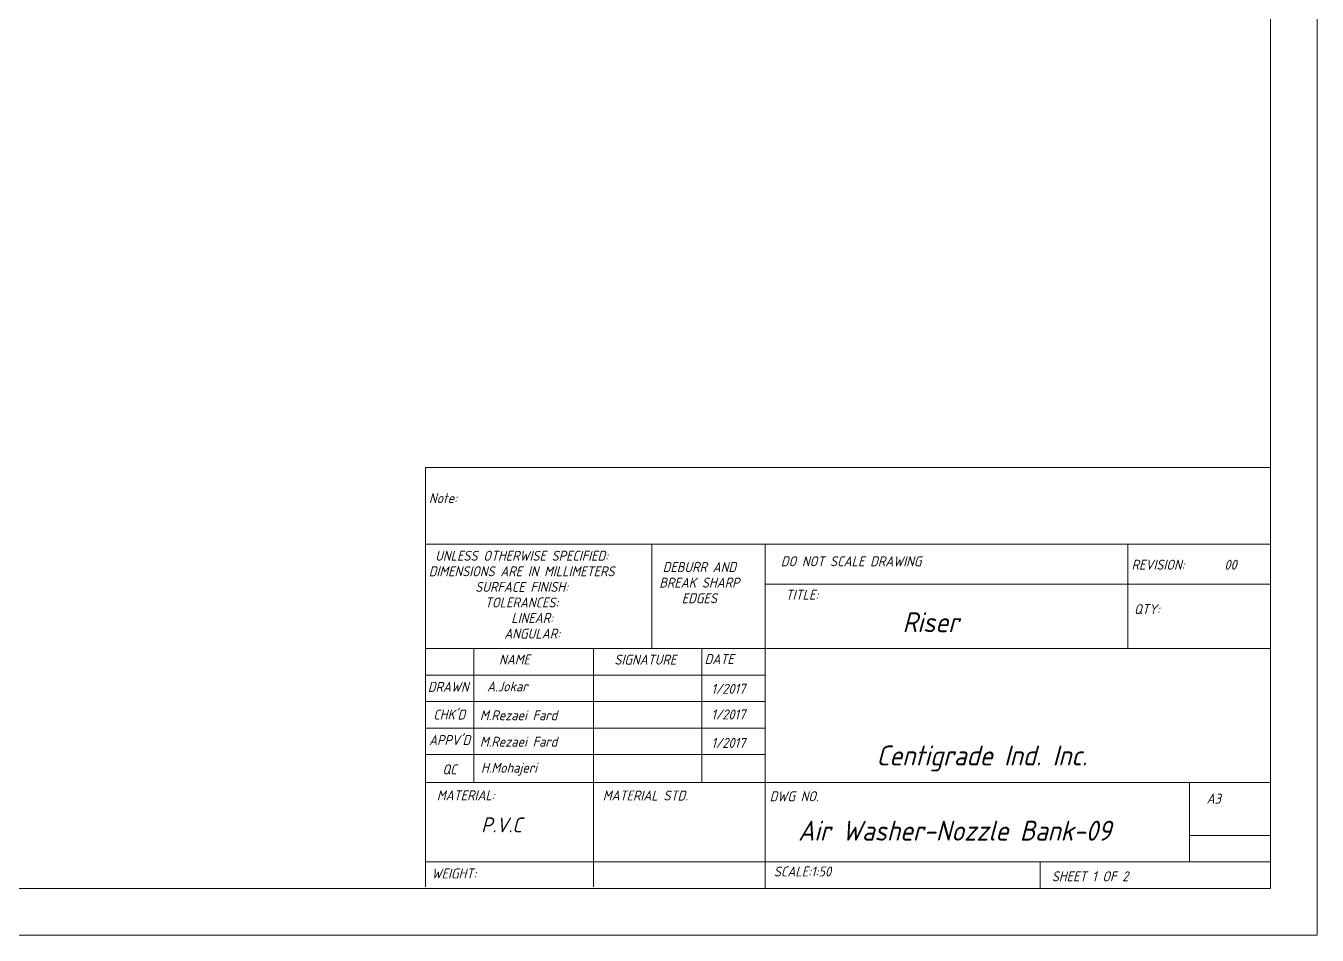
# Model space of a CAD drawing. Header units: millimetres. Extents: x 863 to 4626, y 388 to 3036.
# Drawn here: x 2745 to 4626, y 388 to 1712 of the extents above; entities that cross this region are included whole.
import ezdxf

# ---------------------------------------------------------------- set-up
doc = ezdxf.new("R2010")
doc.units = ezdxf.units.MM
doc.linetypes.add('SLD-Solid', pattern=[0])
doc.styles.add('GENISO', font='geniso.shx', dxfattribs={"oblique": 15})

msp = doc.modelspace()

# ---------------------------------------------------------------- linework, layer by layer
at = {"color": 7, "linetype": 'SLD-Solid', "lineweight": 0}
for p, q in [((3326.6, 1069.1), (3326.6, 957.2)), ((3326.6, 1069.1), (4557.7, 1069.1)), ((3326.6, 957.2), (4557.7, 957.2)), ((3326.6, 957.2), (3326.6, 458.5)), ((3656.6, 957.2), (3656.6, 805.3)), ((3821.6, 957.2), (3821.6, 456.3)), ((4350, 805.3), (4350, 957.2)), ((4557.7, 899.4), (3821.6, 899.4)), ((4557.7, 805.3), (3326.6, 805.3)), ((3397.3, 805.3), (3397.3, 610.4)), ((3571.3, 805.3), (3571.3, 458.5)), ((3729.1, 805.3), (3729.1, 610.4)), ((3821.6, 458.5), (3821.6, 805.3)), ((3821.6, 766.8), (3326.6, 766.8)), ((3821.6, 728.2), (3326.6, 728.2)), ((3821.6, 689.7), (3326.6, 689.7)), ((3821.6, 651.2), (3326.6, 651.2)), ((3420.9, 610.4), (3326.6, 610.4)), ((3420.9, 610.4), (4557.7, 610.4)), ((4439.9, 494.8), (4439.9, 610.4)), ((4557.7, 533.3), (4439.9, 533.3)), ((3326.6, 494.8), (4557.7, 494.8)), ((4222.3, 456.3), (4222.3, 494.8))]:
    msp.add_line(p, q, dxfattribs=at)
for points in [[(863.4, 388.3), (863.4, 3035.5), (4625.7, 3035.5), (4625.7, 388.3)], [(931.4, 456.3), (931.4, 2967.5), (4557.7, 2967.5), (4557.7, 456.3)]]:
    msp.add_lwpolyline(points, close=True, dxfattribs=at)

# ---------------------------------------------------------------- texts
at = {"color": 7, "attachment_point": 5, "style": 'GENISO'}
for s, insert, char_height in [('Note:', (3352.3, 1024.4), 14.51), ('UNLESS OTHERWISE SPECIFIED:', (3466.8, 940.5), 14.505), ('DIMENSIONS ARE IN MILLIMETERS', (3466.8, 917.9), 14.505), ('DEBURR AND', (3725.7, 924), 14.51), ('DO NOT SCALE DRAWING', (3946.8, 932.5), 14.505), ('REVISION:       00', (4431.9, 927.5), 14.505), ('BREAK SHARP', (3725.7, 901.4), 14.505), ('SURFACE FINISH:', (3466.8, 895.2), 14.505), ('EDGES', (3725.7, 878.7), 14.51), ('TITLE:', (3875.1, 883.7), 14.51), ('TOLERANCES:', (3466.8, 872.5), 14.505), ('QTY:', (4377.8, 862.8), 14.51), ('LINEAR:', (3482.1, 849.9), 14.51), ('Riser', (4062.7, 843.8), 29.01), ('ANGULAR:', (3482.1, 827.2), 14.51), ('NAME', (3456.4, 789.5), 14.51), ('SIGNATURE', (3647, 789.3), 14.51), ('DATE', (3754.6, 790.1), 14.51), ('DRAWN', (3359.9, 749.7), 14.51), ('A.Jokar', (3446, 750.3), 14.51), ('1/2017', (3767.9, 746.9), 14.51), ("CHK'D", (3361.4, 709.4), 14.51), ('M.Rezaei Fard', (3462.4, 708.4), 14.505), ('1/2017', (3767.9, 709.5), 14.51), ("APPV'D", (3361.9, 672.2), 14.51), ('M.Rezaei Fard', (3462.4, 669.9), 14.505), ('1/2017', (3767.9, 668.1), 14.51), ('Centigrade Ind. Inc.', (4137.1, 645.4), 29.011), ('QC', (3361.7, 629.6), 14.51), ('H.Mohajeri', (3448.4, 629.7), 14.51), ('MATERIAL:', (3385.5, 591.8), 14.51), ('MATERIAL STD.', (3647, 591.5), 14.505), ('DWG NO.', (3863.8, 590.4), 14.51), ('A3', (4475, 586.9), 14.51), ('P.V.C', (3437.6, 548.8), 21.76), ('Air Washer-Nozzle Bank-09', (4097.5, 540.3), 29.011), ('WEIGHT:', (3368.2, 478), 14.51), ('SCALE:1:50', (3875.9, 480.9), 14.51), ('SHEET 1 OF 2', (4294.8, 473.9), 14.505)]:
    msp.add_mtext(s, dxfattribs=dict(at, insert=insert, char_height=char_height))

doc.saveas('drawing.dxf')
